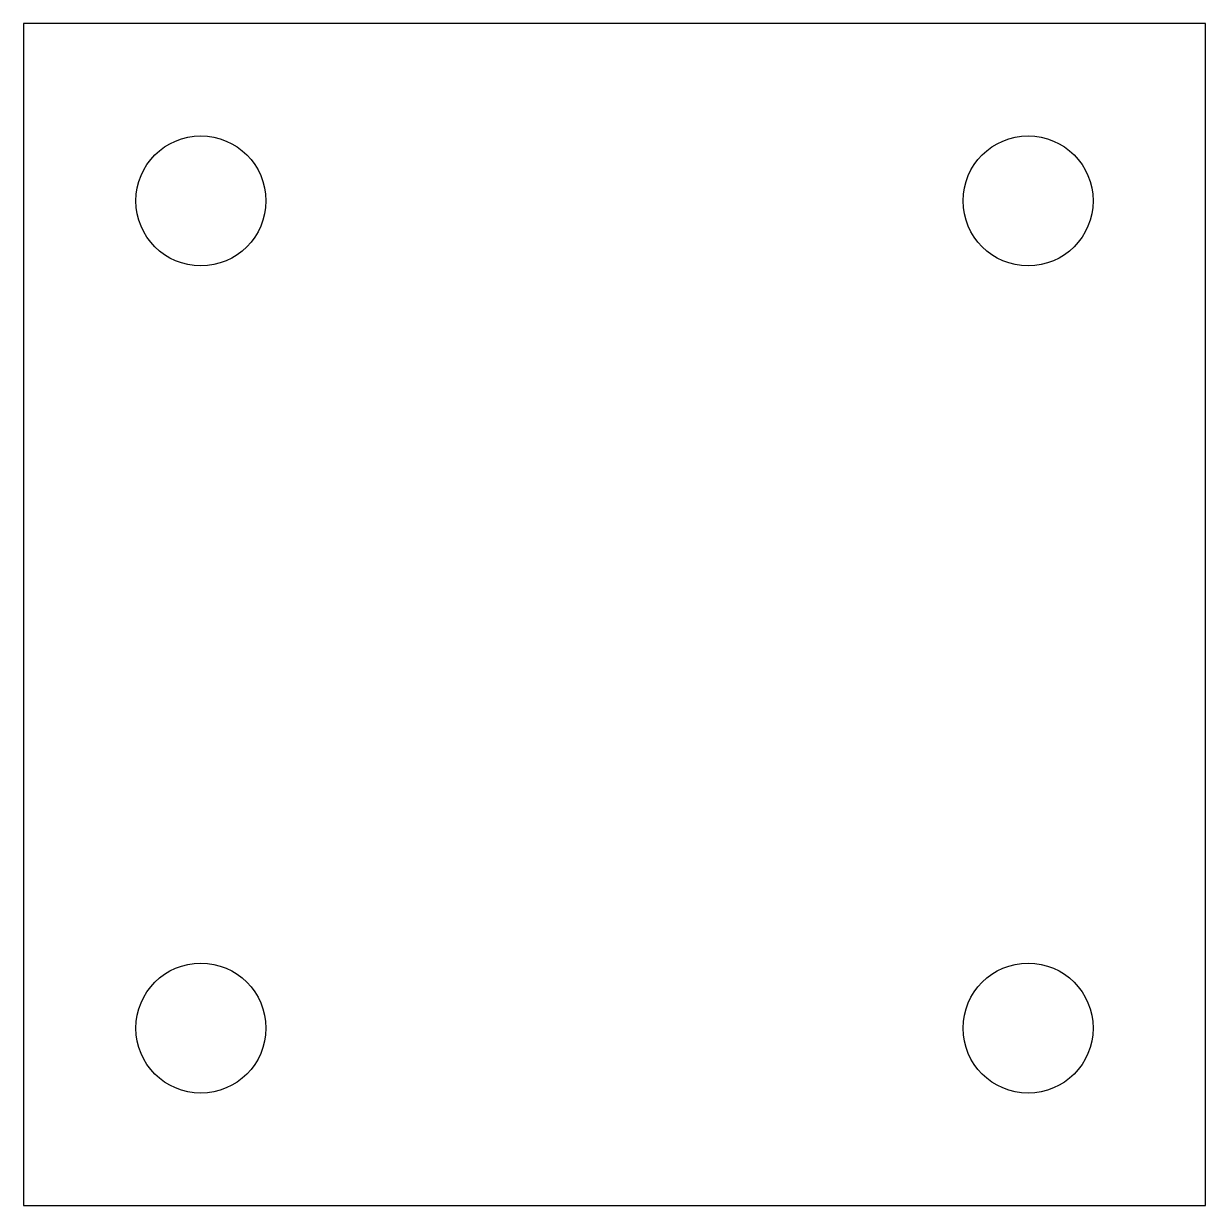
# Model space of a CAD drawing. Header units: millimetres. Extents: x 0 to 325, y 0 to 671.
# Drawn here: x 0 to 100, y 0 to 100 of the extents above; entities outside this region: 1.
import ezdxf

# ---------------------------------------------------------------- set-up
doc = ezdxf.new("R2010")
doc.units = ezdxf.units.MM
doc.layers.add('CUT', color=1, linetype='Continuous')
doc.layers.add('INFO', color=7, linetype='Continuous')

msp = doc.modelspace()

# ---------------------------------------------------------------- linework, layer by layer
at = {"layer": 'CUT'}
msp.add_lwpolyline([(0, 0), (100, 0), (100, 100), (0, 100)], close=True, dxfattribs=at)
for centre in [(15, 85), (85, 85), (15, 15), (85, 15)]:
    msp.add_circle(centre, 5.5, dxfattribs=at)

# ---------------------------------------------------------------- texts
at = {"layer": 'INFO'}
msp.add_text('MOUNT x4 09G2S 4mm 4xD11', height=16, dxfattribs=at).set_placement((25, 655.02))

doc.saveas('drawing.dxf')
